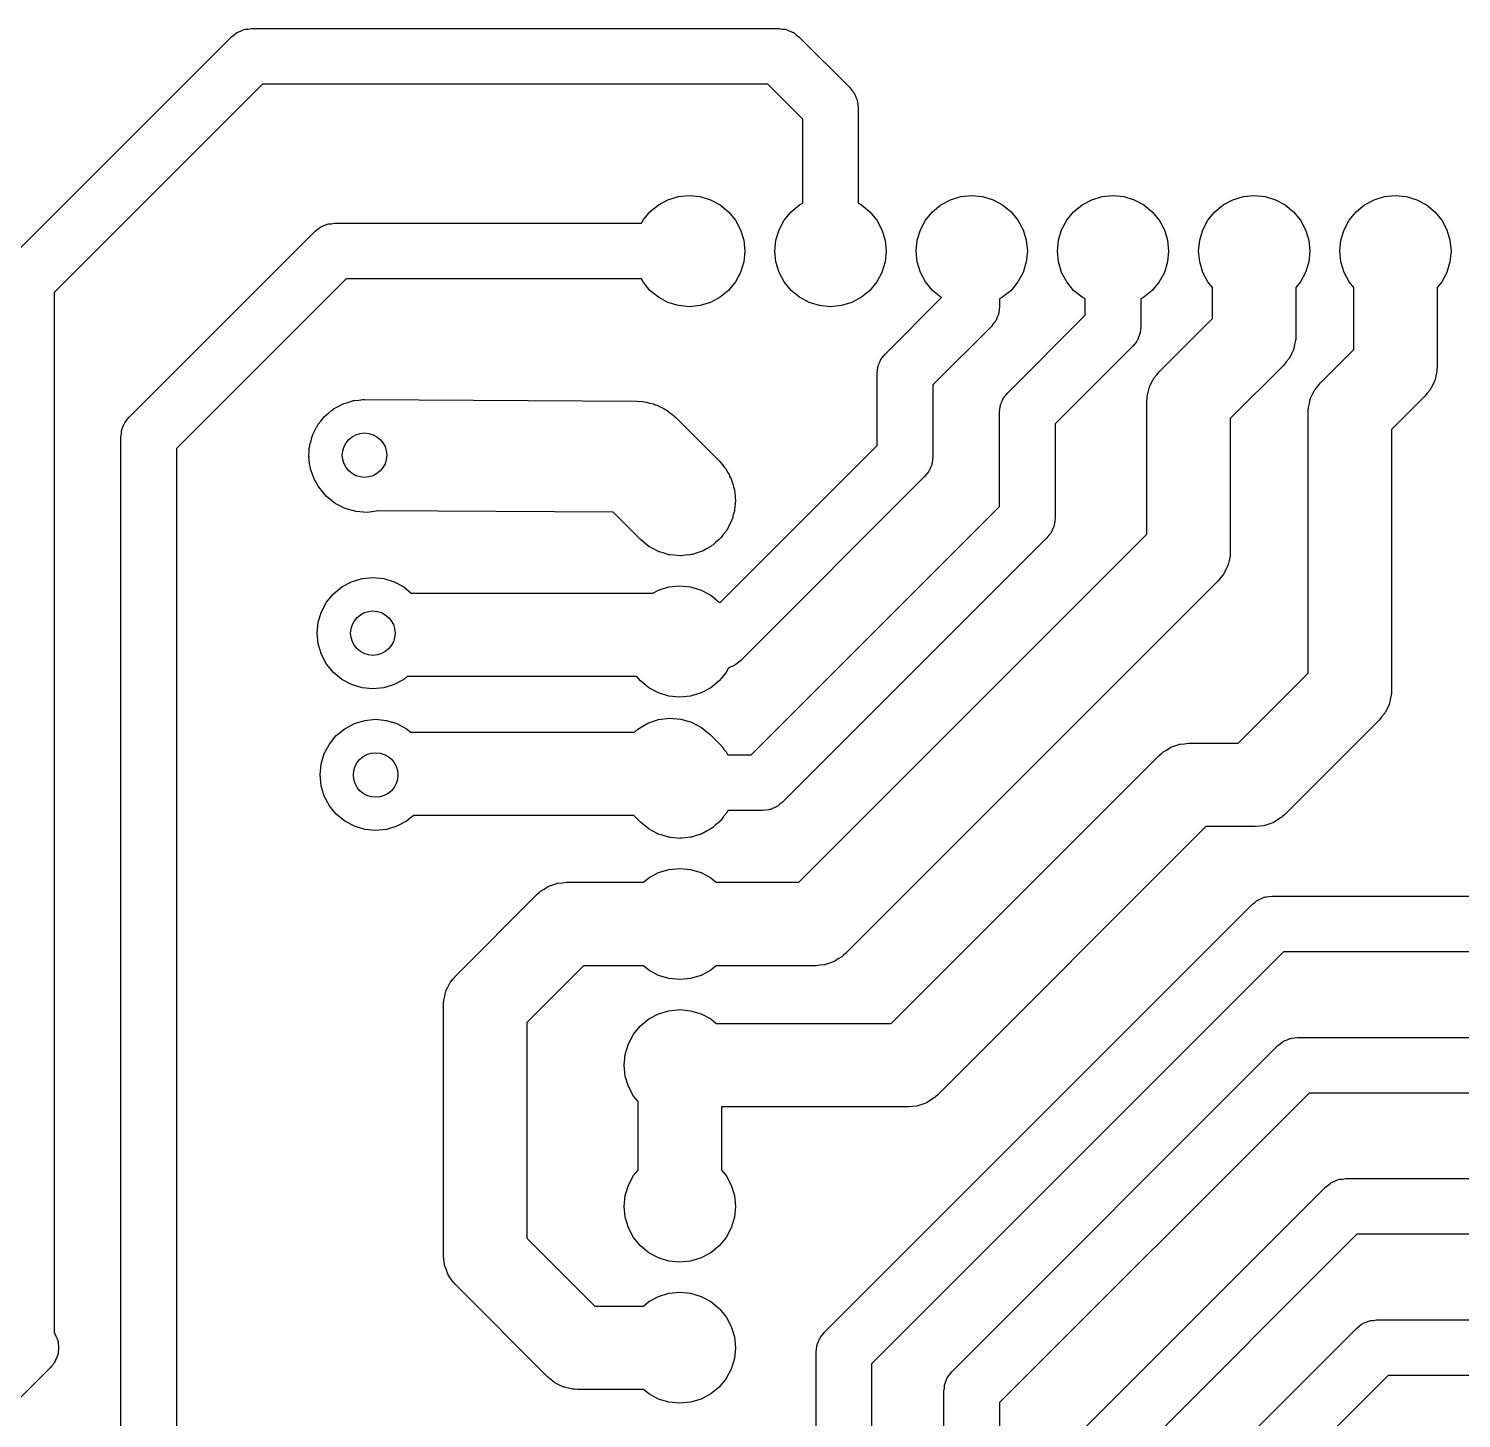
# Model space of a CAD drawing. Extents: x 62 to 248, y -138 to -62.
# Drawn here: x 203.36 to 229.12, y -106.97 to -81.98 of the extents above; entities that cross this region are included whole.
import ezdxf

# ---------------------------------------------------------------- set-up
doc = ezdxf.new("R2010")
doc.units = 0
doc.layers.add('BLACK', color=7, linetype='CONTINUOUS')

msp = doc.modelspace()

# ---------------------------------------------------------------- linework, layer by layer
at = {"layer": 'BLACK', "linetype": 'CONTINUOUS'}
for p, q in [((202.966447, -86.166447), (207.006447, -82.126446)), ((207.006447, -82.126446), (207.049261, -82.094396)), ((207.049261, -82.094396), (207.08968, -82.059373)), ((207.08968, -82.059373), (207.106008, -82.051915)), ((207.106008, -82.051915), (207.120376, -82.041161)), ((207.120376, -82.041161), (207.170483, -82.022471)), ((207.170483, -82.022471), (207.219134, -82.000254)), ((207.219134, -82.000254), (207.236899, -81.997699)), ((207.236899, -81.997699), (207.253717, -81.991427)), ((207.253717, -81.991427), (207.307061, -81.987611)), ((207.307061, -81.987611), (207.36, -81.98)), ((207.36, -81.98), (216.86, -81.98)), ((216.86, -81.98), (216.912938, -81.987611)), ((216.912938, -81.987611), (216.966283, -81.991427)), ((216.966283, -81.991427), (216.9831, -81.997699)), ((216.9831, -81.997699), (217.000866, -82.000254)), ((217.000866, -82.000254), (217.049516, -82.022471)), ((217.049516, -82.022471), (217.099624, -82.041161)), ((217.099624, -82.041161), (217.11399, -82.051915)), ((217.11399, -82.051915), (217.13032, -82.059373)), ((217.13032, -82.059373), (217.170744, -82.0944)), ((217.170744, -82.0944), (217.213553, -82.126447)), ((217.213553, -82.126447), (218.133553, -83.046446)), ((207.567107, -82.98), (203.82, -86.727106)), ((216.652894, -82.98), (207.567107, -82.98)), ((217.28, -83.607106), (216.652894, -82.98)), ((218.133553, -83.046446), (218.165604, -83.089262)), ((218.165604, -83.089262), (218.200627, -83.12968)), ((218.200627, -83.12968), (218.208083, -83.146006)), ((218.208083, -83.146006), (218.218839, -83.160375)), ((218.218839, -83.160375), (218.237529, -83.210485)), ((218.237529, -83.210485), (218.259746, -83.259134)), ((218.259746, -83.259134), (218.2623, -83.276899)), ((218.2623, -83.276899), (218.268573, -83.293717)), ((218.268573, -83.293717), (218.272388, -83.347061)), ((218.272388, -83.347061), (218.28, -83.4)), ((218.28, -83.4), (218.28, -85.118827)), ((217.28, -85.118827), (217.28, -83.607106)), ((214.857317, -85.05612), (215.04491, -84.999215)), ((215.04491, -84.999215), (215.24, -84.98)), ((215.24, -84.98), (215.43509, -84.999215)), ((215.43509, -84.999215), (215.622683, -85.05612)), ((219.937317, -85.05612), (220.12491, -84.999215)), ((220.12491, -84.999215), (220.32, -84.98)), ((220.32, -84.98), (220.51509, -84.999215)), ((220.51509, -84.999215), (220.702683, -85.05612)), ((222.477317, -85.05612), (222.66491, -84.999215)), ((222.66491, -84.999215), (222.86, -84.98)), ((222.86, -84.98), (223.05509, -84.999215)), ((223.05509, -84.999215), (223.242683, -85.05612)), ((225.017317, -85.05612), (225.20491, -84.999215)), ((225.20491, -84.999215), (225.4, -84.98)), ((225.4, -84.98), (225.59509, -84.999215)), ((225.59509, -84.999215), (225.782683, -85.05612)), ((227.557317, -85.05612), (227.74491, -84.999215)), ((227.74491, -84.999215), (227.94, -84.98)), ((227.94, -84.98), (228.13509, -84.999215)), ((228.13509, -84.999215), (228.322683, -85.05612)), ((214.40853, -85.42443), (214.532893, -85.272893)), ((214.532893, -85.272893), (214.68443, -85.14853)), ((214.68443, -85.14853), (214.857317, -85.05612)), ((215.622683, -85.05612), (215.79557, -85.14853)), ((215.79557, -85.14853), (215.947107, -85.272893)), ((215.947107, -85.272893), (216.07147, -85.42443)), ((216.94853, -85.42443), (217.072893, -85.272893)), ((217.072893, -85.272893), (217.22443, -85.14853)), ((217.22443, -85.14853), (217.28, -85.118827)), ((218.28, -85.118827), (218.33557, -85.14853)), ((218.33557, -85.14853), (218.487107, -85.272893)), ((218.487107, -85.272893), (218.61147, -85.42443)), ((219.48853, -85.42443), (219.612893, -85.272893)), ((219.612893, -85.272893), (219.76443, -85.14853)), ((219.76443, -85.14853), (219.937317, -85.05612)), ((220.702683, -85.05612), (220.87557, -85.14853)), ((220.87557, -85.14853), (221.027107, -85.272893)), ((221.027107, -85.272893), (221.15147, -85.42443)), ((222.02853, -85.42443), (222.152893, -85.272893)), ((222.152893, -85.272893), (222.30443, -85.14853)), ((222.30443, -85.14853), (222.477317, -85.05612)), ((223.242683, -85.05612), (223.41557, -85.14853)), ((223.41557, -85.14853), (223.567107, -85.272893)), ((223.567107, -85.272893), (223.69147, -85.42443)), ((224.56853, -85.42443), (224.692893, -85.272893)), ((224.692893, -85.272893), (224.84443, -85.14853)), ((224.84443, -85.14853), (225.017317, -85.05612)), ((225.782683, -85.05612), (225.95557, -85.14853)), ((225.95557, -85.14853), (226.107107, -85.272893)), ((226.107107, -85.272893), (226.23147, -85.42443)), ((227.10853, -85.42443), (227.232893, -85.272893)), ((227.232893, -85.272893), (227.38443, -85.14853)), ((227.38443, -85.14853), (227.557317, -85.05612)), ((228.322683, -85.05612), (228.49557, -85.14853)), ((228.49557, -85.14853), (228.647107, -85.272893)), ((228.647107, -85.272893), (228.77147, -85.42443)), ((208.620375, -85.541161), (208.670485, -85.52247)), ((208.670485, -85.52247), (208.719134, -85.500254)), ((208.719134, -85.500254), (208.736899, -85.497699)), ((208.736899, -85.497699), (208.753717, -85.491427)), ((208.753717, -85.491427), (208.807061, -85.487611)), ((208.807061, -85.487611), (208.86, -85.48)), ((208.86, -85.48), (214.378827, -85.48)), ((214.378827, -85.48), (214.40853, -85.42443)), ((216.07147, -85.42443), (216.16388, -85.597317)), ((216.85612, -85.597317), (216.94853, -85.42443)), ((218.61147, -85.42443), (218.70388, -85.597317)), ((219.39612, -85.597317), (219.48853, -85.42443)), ((221.15147, -85.42443), (221.24388, -85.597317)), ((221.93612, -85.597317), (222.02853, -85.42443)), ((223.69147, -85.42443), (223.78388, -85.597317)), ((224.47612, -85.597317), (224.56853, -85.42443)), ((226.23147, -85.42443), (226.32388, -85.597317)), ((227.01612, -85.597317), (227.10853, -85.42443)), ((228.77147, -85.42443), (228.86388, -85.597317)), ((205.166447, -88.966447), (208.506446, -85.626447)), ((208.506446, -85.626447), (208.549262, -85.594395)), ((208.549262, -85.594395), (208.58968, -85.559373)), ((208.58968, -85.559373), (208.606006, -85.551916)), ((208.606006, -85.551916), (208.620375, -85.541161)), ((216.16388, -85.597317), (216.220785, -85.78491)), ((216.220785, -85.78491), (216.24, -85.98)), ((216.78, -85.98), (216.799215, -85.78491)), ((216.799215, -85.78491), (216.85612, -85.597317)), ((218.70388, -85.597317), (218.760785, -85.78491)), ((218.760785, -85.78491), (218.78, -85.98)), ((219.32, -85.98), (219.339215, -85.78491)), ((219.339215, -85.78491), (219.39612, -85.597317)), ((221.24388, -85.597317), (221.300785, -85.78491)), ((221.300785, -85.78491), (221.32, -85.98)), ((221.86, -85.98), (221.879215, -85.78491)), ((221.879215, -85.78491), (221.93612, -85.597317)), ((223.78388, -85.597317), (223.840785, -85.78491)), ((223.840785, -85.78491), (223.86, -85.98)), ((224.4, -85.98), (224.419215, -85.78491)), ((224.419215, -85.78491), (224.47612, -85.597317)), ((226.32388, -85.597317), (226.380785, -85.78491)), ((226.380785, -85.78491), (226.4, -85.98)), ((226.94, -85.98), (226.959215, -85.78491)), ((226.959215, -85.78491), (227.01612, -85.597317)), ((228.86388, -85.597317), (228.920785, -85.78491)), ((228.920785, -85.78491), (228.94, -85.98)), ((216.24, -85.98), (216.220785, -86.17509)), ((216.799215, -86.17509), (216.78, -85.98)), ((218.78, -85.98), (218.760785, -86.17509)), ((219.339215, -86.17509), (219.32, -85.98)), ((221.32, -85.98), (221.300785, -86.17509)), ((221.879215, -86.17509), (221.86, -85.98)), ((223.86, -85.98), (223.840785, -86.17509)), ((224.419215, -86.17509), (224.4, -85.98)), ((226.4, -85.98), (226.380785, -86.17509)), ((226.959215, -86.17509), (226.94, -85.98)), ((228.94, -85.98), (228.920785, -86.17509)), ((216.220785, -86.17509), (216.16388, -86.362683)), ((216.85612, -86.362683), (216.799215, -86.17509)), ((218.760785, -86.17509), (218.70388, -86.362683)), ((219.39612, -86.362683), (219.339215, -86.17509)), ((221.300785, -86.17509), (221.24388, -86.362683)), ((221.93612, -86.362683), (221.879215, -86.17509)), ((223.840785, -86.17509), (223.78388, -86.362683)), ((224.47612, -86.362683), (224.419215, -86.17509)), ((226.380785, -86.17509), (226.32388, -86.362683)), ((227.01612, -86.362683), (226.959215, -86.17509)), ((228.920785, -86.17509), (228.86388, -86.362683)), ((209.067107, -86.48), (206.02, -89.527106)), ((214.378827, -86.48), (209.067107, -86.48)), ((214.40853, -86.53557), (214.378827, -86.48)), ((214.532893, -86.687107), (214.40853, -86.53557)), ((216.07147, -86.53557), (215.947107, -86.687107)), ((216.16388, -86.362683), (216.07147, -86.53557)), ((216.94853, -86.53557), (216.85612, -86.362683)), ((217.072893, -86.687107), (216.94853, -86.53557)), ((218.61147, -86.53557), (218.487107, -86.687107)), ((218.70388, -86.362683), (218.61147, -86.53557)), ((219.48853, -86.53557), (219.39612, -86.362683)), ((219.612893, -86.687107), (219.48853, -86.53557)), ((221.15147, -86.53557), (221.027107, -86.687107)), ((221.24388, -86.362683), (221.15147, -86.53557)), ((222.02853, -86.53557), (221.93612, -86.362683)), ((222.152893, -86.687107), (222.02853, -86.53557)), ((223.69147, -86.53557), (223.567107, -86.687107)), ((223.78388, -86.362683), (223.69147, -86.53557)), ((224.56853, -86.53557), (224.47612, -86.362683)), ((224.65, -86.634841), (224.56853, -86.53557)), ((226.23147, -86.53557), (226.15, -86.634841)), ((226.32388, -86.362683), (226.23147, -86.53557)), ((227.10853, -86.53557), (227.01612, -86.362683)), ((227.19, -86.634841), (227.10853, -86.53557)), ((228.77147, -86.53557), (228.69, -86.634841)), ((228.86388, -86.362683), (228.77147, -86.53557)), ((203.82, -86.727106), (203.82, -105.435209)), ((214.68443, -86.81147), (214.532893, -86.687107)), ((214.857317, -86.90388), (214.68443, -86.81147)), ((215.79557, -86.81147), (215.622683, -86.90388)), ((215.947107, -86.687107), (215.79557, -86.81147)), ((217.22443, -86.81147), (217.072893, -86.687107)), ((217.397317, -86.90388), (217.22443, -86.81147)), ((218.33557, -86.81147), (218.162683, -86.90388)), ((218.487107, -86.687107), (218.33557, -86.81147)), ((218.766447, -87.826447), (219.775503, -86.817389)), ((219.76443, -86.81147), (219.612893, -86.687107)), ((219.775503, -86.817389), (219.76443, -86.81147)), ((220.87557, -86.81147), (220.82, -86.841172)), ((221.027107, -86.687107), (220.87557, -86.81147)), ((222.30443, -86.81147), (222.152893, -86.687107)), ((222.36, -86.841172), (222.30443, -86.81147)), ((223.41557, -86.81147), (223.36, -86.841172)), ((223.567107, -86.687107), (223.41557, -86.81147)), ((224.65, -87.18934), (224.65, -86.634841)), ((226.15, -86.634841), (226.15, -87.5)), ((227.19, -87.74934), (227.19, -86.634841)), ((228.69, -86.634841), (228.69, -88.06)), ((215.04491, -86.960785), (214.857317, -86.90388)), ((215.24, -86.98), (215.04491, -86.960785)), ((215.43509, -86.960785), (215.24, -86.98)), ((215.622683, -86.90388), (215.43509, -86.960785)), ((217.58491, -86.960785), (217.397317, -86.90388)), ((217.78, -86.98), (217.58491, -86.960785)), ((217.97509, -86.960785), (217.78, -86.98)), ((218.162683, -86.90388), (217.97509, -86.960785)), ((220.812388, -87.032938), (220.808573, -87.086283)), ((220.82, -86.98), (220.812388, -87.032938)), ((220.82, -86.841172), (220.82, -86.98)), ((222.36, -87.132894), (222.36, -86.841172)), ((223.36, -86.841172), (223.36, -87.34)), ((220.673553, -87.333554), (219.62, -88.387106)), ((220.705604, -87.290737), (220.673553, -87.333554)), ((220.740627, -87.25032), (220.705604, -87.290737)), ((220.748083, -87.233993), (220.740627, -87.25032)), ((220.758839, -87.219625), (220.748083, -87.233993)), ((220.777529, -87.169514), (220.758839, -87.219625)), ((220.799746, -87.120866), (220.777529, -87.169514)), ((220.8023, -87.1031), (220.799746, -87.120866)), ((220.808573, -87.086283), (220.8023, -87.1031)), ((220.966447, -88.526447), (222.36, -87.132894)), ((223.36, -87.34), (223.352388, -87.392938)), ((223.68967, -88.14967), (224.65, -87.18934)), ((223.288084, -87.59399), (223.280627, -87.61032)), ((223.298839, -87.579624), (223.288084, -87.59399)), ((223.317528, -87.529516), (223.298839, -87.579624)), ((223.339746, -87.480866), (223.317528, -87.529516)), ((223.3423, -87.4631), (223.339746, -87.480866)), ((223.348573, -87.446283), (223.3423, -87.4631)), ((223.352388, -87.392938), (223.348573, -87.446283)), ((226.144929, -87.58707), (226.127343, -87.661266)), ((226.145818, -87.571794), (226.144929, -87.58707)), ((226.147146, -87.565366), (226.145818, -87.571794)), ((226.15, -87.5), (226.146828, -87.554455)), ((226.146828, -87.554455), (226.147146, -87.565366)), ((218.7344, -87.869255), (218.766447, -87.826447)), ((223.213553, -87.693553), (221.82, -89.087106)), ((223.245599, -87.650744), (223.213553, -87.693553)), ((223.280627, -87.61032), (223.245599, -87.650744)), ((226.070558, -87.824633), (226.038338, -87.893733)), ((226.104769, -87.756515), (226.070558, -87.824633)), ((226.107297, -87.745844), (226.104769, -87.756515)), ((226.111931, -87.735909), (226.107297, -87.745844)), ((226.127343, -87.661266), (226.111931, -87.735909)), ((226.58967, -88.34967), (227.19, -87.74934)), ((218.627611, -88.127061), (218.631427, -88.073717)), ((218.631427, -88.073717), (218.637699, -88.056899)), ((218.637699, -88.056899), (218.640254, -88.039134)), ((218.640254, -88.039134), (218.662471, -87.990483)), ((218.662471, -87.990483), (218.681161, -87.940376)), ((218.681161, -87.940376), (218.691915, -87.926009)), ((218.691915, -87.926009), (218.699373, -87.90968)), ((218.699373, -87.90968), (218.7344, -87.869255)), ((225.93033, -88.03033), (224.97, -88.99066)), ((225.977618, -87.970524), (225.93033, -88.03033)), ((226.026616, -87.912132), (225.977618, -87.970524)), ((226.031535, -87.902335), (226.026616, -87.912132)), ((226.038338, -87.893733), (226.031535, -87.902335)), ((228.69, -88.06), (228.686828, -88.114455)), ((228.686828, -88.114455), (228.687146, -88.125366)), ((218.62, -88.18), (218.627611, -88.127061)), ((218.62, -89.472894), (218.62, -88.18)), ((223.515231, -88.423485), (223.549443, -88.35536)), ((223.549443, -88.35536), (223.581662, -88.286267)), ((223.581662, -88.286267), (223.588464, -88.277664)), ((223.588464, -88.277664), (223.593384, -88.267868)), ((223.593384, -88.267868), (223.642381, -88.209475)), ((223.642381, -88.209475), (223.68967, -88.14967)), ((226.542381, -88.409475), (226.58967, -88.34967)), ((228.644769, -88.316515), (228.610558, -88.384633)), ((228.647297, -88.305844), (228.644769, -88.316515)), ((228.651931, -88.295909), (228.647297, -88.305844)), ((228.667343, -88.221266), (228.651931, -88.295909)), ((228.684929, -88.14707), (228.667343, -88.221266)), ((228.685818, -88.131794), (228.684929, -88.14707)), ((228.687146, -88.125366), (228.685818, -88.131794)), ((219.62, -88.387106), (219.62, -89.68)), ((220.881161, -88.640376), (220.891915, -88.626009)), ((220.891915, -88.626009), (220.899373, -88.60968)), ((220.899373, -88.60968), (220.9344, -88.569255)), ((220.9344, -88.569255), (220.966447, -88.526447)), ((223.47, -88.68), (223.473171, -88.625544)), ((223.472854, -88.614634), (223.474181, -88.608205)), ((223.473171, -88.625544), (223.472854, -88.614634)), ((223.474181, -88.608205), (223.475071, -88.59293)), ((223.475071, -88.59293), (223.492657, -88.518729)), ((223.492657, -88.518729), (223.508069, -88.444092)), ((223.508069, -88.444092), (223.512701, -88.434157)), ((223.512701, -88.434157), (223.515231, -88.423485)), ((226.412701, -88.634157), (226.415231, -88.623485)), ((226.415231, -88.623485), (226.449443, -88.55536)), ((226.449443, -88.55536), (226.481662, -88.486267)), ((226.481662, -88.486267), (226.488464, -88.477664)), ((226.488464, -88.477664), (226.493384, -88.467868)), ((226.493384, -88.467868), (226.542381, -88.409475)), ((228.47033, -88.59033), (227.87, -89.19066)), ((228.517618, -88.530524), (228.47033, -88.59033)), ((228.566616, -88.472132), (228.517618, -88.530524)), ((228.571535, -88.462335), (228.566616, -88.472132)), ((228.578338, -88.453733), (228.571535, -88.462335)), ((228.610558, -88.384633), (228.578338, -88.453733)), ((208.752972, -88.893587), (208.803869, -88.847112)), ((208.803869, -88.847112), (208.819717, -88.837669)), ((208.819717, -88.837669), (208.833778, -88.825748)), ((208.833778, -88.825748), (208.839347, -88.822701)), ((208.839347, -88.822701), (208.84443, -88.81853)), ((208.84443, -88.81853), (208.916475, -88.78002)), ((208.916475, -88.78002), (208.977692, -88.743548)), ((208.977692, -88.743548), (208.995107, -88.737492)), ((208.995107, -88.737492), (209.011289, -88.72864)), ((209.011289, -88.72864), (209.014375, -88.727692)), ((209.014375, -88.727692), (209.017317, -88.72612)), ((209.017317, -88.72612), (209.099535, -88.701179)), ((209.099535, -88.701179), (209.168804, -88.677093)), ((209.168804, -88.677093), (209.186824, -88.6747)), ((209.186824, -88.6747), (209.198892, -88.67104)), ((209.198892, -88.67104), (209.204714, -88.669253)), ((209.204714, -88.669253), (209.204817, -88.669243)), ((209.204817, -88.669243), (209.20491, -88.669215)), ((209.20491, -88.669215), (209.295012, -88.66034)), ((209.295012, -88.66034), (209.369382, -88.650469)), ((209.369382, -88.650469), (209.384421, -88.651534)), ((209.384421, -88.651534), (209.4, -88.65)), ((209.4, -88.65), (209.403117, -88.650307)), ((209.403117, -88.650307), (209.406135, -88.650019)), ((209.406135, -88.650019), (214.296135, -88.680019)), ((214.296135, -88.680019), (214.397269, -88.68577)), ((214.397269, -88.68577), (214.431513, -88.693026)), ((214.431513, -88.693026), (214.46642, -88.695685)), ((214.46642, -88.695685), (214.530263, -88.713953)), ((214.530263, -88.713953), (214.595211, -88.727716)), ((214.595211, -88.727716), (214.627289, -88.741715)), ((214.627289, -88.741715), (214.66095, -88.751347)), ((214.66095, -88.751347), (214.719804, -88.78209)), ((214.719804, -88.78209), (214.780657, -88.808647)), ((214.780657, -88.808647), (214.809266, -88.828821)), ((214.809266, -88.828821), (214.840292, -88.845028)), ((214.840292, -88.845028), (214.891749, -88.886985)), ((214.891749, -88.886985), (214.946015, -88.925252)), ((220.82, -88.88), (220.827611, -88.827061)), ((220.82, -90.572893), (220.82, -88.88)), ((220.827611, -88.827061), (220.831427, -88.773717)), ((220.831427, -88.773717), (220.837699, -88.756899)), ((220.837699, -88.756899), (220.840254, -88.739134)), ((220.840254, -88.739134), (220.862471, -88.690483)), ((220.862471, -88.690483), (220.881161, -88.640376)), ((223.47, -91.06934), (223.47, -88.68)), ((226.37, -88.88), (226.373171, -88.825544)), ((226.37, -93.56934), (226.37, -88.88)), ((226.372854, -88.814634), (226.374181, -88.808205)), ((226.373171, -88.825544), (226.372854, -88.814634)), ((226.374181, -88.808205), (226.375071, -88.79293)), ((226.375071, -88.79293), (226.392657, -88.718729)), ((226.392657, -88.718729), (226.408069, -88.644092)), ((226.408069, -88.644092), (226.412701, -88.634157)), ((205.040254, -89.179134), (205.062471, -89.130483)), ((205.062471, -89.130483), (205.081161, -89.080376)), ((205.081161, -89.080376), (205.091915, -89.066009)), ((205.091915, -89.066009), (205.099373, -89.04968)), ((205.099373, -89.04968), (205.1344, -89.009255)), ((205.1344, -89.009255), (205.166447, -88.966447)), ((208.535557, -89.147268), (208.546396, -89.132342)), ((208.546396, -89.132342), (208.554617, -89.11584)), ((208.554617, -89.11584), (208.562378, -89.105939)), ((208.562378, -89.105939), (208.56853, -89.09443)), ((208.56853, -89.09443), (208.615432, -89.037279)), ((208.615432, -89.037279), (208.654452, -88.983549)), ((208.654452, -88.983549), (208.668065, -88.971118)), ((208.668065, -88.971118), (208.679447, -88.956599)), ((208.679447, -88.956599), (208.686672, -88.950472)), ((208.686672, -88.950472), (208.692893, -88.942893)), ((208.692893, -88.942893), (208.752972, -88.893587)), ((214.946015, -88.925252), (214.969976, -88.95077)), ((214.969976, -88.95077), (214.997107, -88.972893)), ((214.997107, -88.972893), (215.777101, -89.752888)), ((221.82, -89.087106), (221.82, -90.78)), ((224.97, -88.99066), (224.97, -91.38)), ((205.02, -89.32), (205.027611, -89.267061)), ((205.02, -110.772894), (205.02, -89.32)), ((205.027611, -89.267061), (205.031427, -89.213717)), ((205.031427, -89.213717), (205.037699, -89.196899)), ((205.037699, -89.196899), (205.040254, -89.179134)), ((208.419215, -89.45491), (208.438567, -89.391111)), ((208.438567, -89.391111), (208.452053, -89.33157)), ((208.452053, -89.33157), (208.459665, -89.314768)), ((208.459665, -89.314768), (208.464396, -89.296949)), ((208.464396, -89.296949), (208.47139, -89.282908)), ((208.47139, -89.282908), (208.47612, -89.267317)), ((208.47612, -89.267317), (208.509235, -89.205361)), ((208.509235, -89.205361), (208.535557, -89.147268)), ((227.87, -89.19066), (227.87, -93.88)), ((206.02, -89.527106), (206.02, -110.635209)), ((208.4, -89.65), (208.406191, -89.587141)), ((208.402233, -89.672675), (208.4, -89.65)), ((208.406191, -89.587141), (208.407359, -89.528909)), ((208.407359, -89.528909), (208.411432, -89.510921)), ((208.411432, -89.510921), (208.41248, -89.492511)), ((208.41248, -89.492511), (208.417299, -89.474355)), ((208.417299, -89.474355), (208.419215, -89.45491)), ((215.787426, -92.305467), (218.62, -89.472894)), ((208.400991, -89.694521), (208.402233, -89.672675)), ((208.403671, -89.712767), (208.400991, -89.694521)), ((208.403302, -89.731205), (208.403671, -89.712767)), ((208.413363, -89.785679), (208.403302, -89.731205)), ((208.419215, -89.84509), (208.413363, -89.785679)), ((208.426774, -89.870009), (208.419215, -89.84509)), ((208.430403, -89.894709), (208.426774, -89.870009)), ((208.436703, -89.912046), (208.430403, -89.894709)), ((208.440052, -89.930176), (208.436703, -89.912046)), ((215.777101, -89.752888), (215.777107, -89.752893)), ((215.777107, -89.752893), (215.777115, -89.752903)), ((215.777115, -89.752903), (215.845015, -89.828058)), ((215.845015, -89.828058), (215.870386, -89.866554)), ((215.870386, -89.866554), (215.90147, -89.90443)), ((215.90147, -89.90443), (215.927741, -89.95358)), ((219.558839, -89.919624), (219.548084, -89.93399)), ((219.577528, -89.869516), (219.558839, -89.919624)), ((219.599746, -89.820866), (219.577528, -89.869516)), ((219.6023, -89.8031), (219.599746, -89.820866)), ((219.608573, -89.786283), (219.6023, -89.8031)), ((219.612388, -89.732938), (219.608573, -89.786283)), ((219.62, -89.68), (219.612388, -89.732938)), ((208.459779, -89.978814), (208.440052, -89.930176)), ((208.47612, -90.032683), (208.459779, -89.978814)), ((208.489934, -90.058528), (208.47612, -90.032683)), ((208.49951, -90.084878), (208.489934, -90.058528)), ((208.509171, -90.100592), (208.49951, -90.084878)), ((208.516101, -90.117677), (208.509171, -90.100592)), ((208.56795, -90.2047), (208.516101, -90.117677)), ((215.927741, -89.95358), (215.95636, -89.997004)), ((215.95636, -89.997004), (215.972355, -90.037047)), ((215.972355, -90.037047), (215.99388, -90.077317)), ((215.99388, -90.077317), (216.011046, -90.133907)), ((216.011046, -90.133907), (216.031417, -90.184904)), ((219.473553, -90.033553), (216.153553, -93.353553)), ((219.505599, -89.990744), (219.473553, -90.033553)), ((219.540627, -89.95032), (219.505599, -89.990744)), ((219.548084, -89.93399), (219.540627, -89.95032)), ((208.58795, -90.234701), (208.56795, -90.2047)), ((208.602413, -90.252248), (208.58795, -90.234701)), ((208.605484, -90.257243), (208.602413, -90.252248)), ((208.614044, -90.26636), (208.605484, -90.257243)), ((208.716643, -90.390837), (208.614044, -90.26636)), ((208.87413, -90.517871), (208.716643, -90.390837)), ((216.031417, -90.184904), (216.038494, -90.224394)), ((216.038494, -90.224394), (216.050785, -90.26491)), ((216.050785, -90.26491), (216.056919, -90.327192)), ((216.056919, -90.327192), (216.067113, -90.384067)), ((216.067113, -90.384067), (216.066173, -90.421148)), ((216.066173, -90.421148), (216.07, -90.46)), ((209.053967, -90.610602), (208.87413, -90.517871)), ((209.248788, -90.665235), (209.053967, -90.610602)), ((209.450619, -90.679531), (209.248788, -90.665235)), ((209.651196, -90.652907), (209.450619, -90.679531)), ((209.655003, -90.651583), (209.651196, -90.652907)), ((213.873248, -90.677461), (209.655003, -90.651583)), ((214.362888, -91.167101), (213.873248, -90.677461)), ((216.050785, -90.65509), (216.030568, -90.721735)), ((216.054288, -90.619518), (216.050785, -90.65509)), ((216.061988, -90.586339), (216.054288, -90.619518)), ((216.063522, -90.525762), (216.061988, -90.586339)), ((216.07, -90.46), (216.063522, -90.525762)), ((216.352894, -95.04), (220.82, -90.572893)), ((215.959326, -90.907327), (215.931773, -90.967296)), ((215.99388, -90.842683), (215.959326, -90.907327)), ((216.003304, -90.811612), (215.99388, -90.842683)), ((216.01625, -90.783439), (216.003304, -90.811612)), ((216.030568, -90.721735), (216.01625, -90.783439)), ((221.799746, -90.920866), (221.77753, -90.969512)), ((221.802299, -90.903104), (221.799746, -90.920866)), ((221.808574, -90.886283), (221.802299, -90.903104)), ((221.812389, -90.832929), (221.808574, -90.886283)), ((221.82, -90.78), (221.812389, -90.832929)), ((214.362893, -91.167107), (214.362888, -91.167101)), ((214.51443, -91.29147), (214.362893, -91.167107)), ((215.777107, -91.167107), (215.714479, -91.218503)), ((215.793561, -91.147056), (215.777107, -91.167107)), ((215.812014, -91.130386), (215.793561, -91.147056)), ((215.852578, -91.075144), (215.812014, -91.130386)), ((215.90147, -91.01557), (215.852578, -91.075144)), ((215.915234, -90.989818), (215.90147, -91.01557)), ((215.931773, -90.967296), (215.915234, -90.989818)), ((221.673554, -91.133553), (216.913553, -95.893553)), ((217.20934, -97.33), (223.47, -91.06934)), ((221.705603, -91.090738), (221.673554, -91.133553)), ((221.740627, -91.05032), (221.705603, -91.090738)), ((221.748084, -91.033991), (221.740627, -91.05032)), ((221.758839, -91.019624), (221.748084, -91.033991)), ((221.77753, -90.969512), (221.758839, -91.019624)), ((214.517284, -91.292995), (214.51443, -91.29147)), ((214.519708, -91.294972), (214.517284, -91.292995)), ((214.57575, -91.324246), (214.519708, -91.294972)), ((214.687317, -91.38388), (214.57575, -91.324246)), ((214.693505, -91.385757), (214.687317, -91.38388)), ((214.699051, -91.388654), (214.693505, -91.385757)), ((214.769615, -91.408844), (214.699051, -91.388654)), ((214.87491, -91.440785), (214.769615, -91.408844)), ((214.884568, -91.441736), (214.87491, -91.440785)), ((214.893581, -91.444315), (214.884568, -91.441736)), ((214.969292, -91.450081), (214.893581, -91.444315)), ((215.07, -91.46), (214.969292, -91.450081)), ((215.082878, -91.458731), (215.07, -91.46)), ((215.095333, -91.45968), (215.082878, -91.458731)), ((215.17067, -91.450084), (215.095333, -91.45968)), ((215.26509, -91.440785), (215.17067, -91.450084)), ((215.28058, -91.436085), (215.26509, -91.440785)), ((215.296048, -91.434116), (215.28058, -91.436085)), ((215.366809, -91.409929), (215.296048, -91.434116)), ((215.452683, -91.38388), (215.366809, -91.409929)), ((215.469824, -91.374717), (215.452683, -91.38388)), ((215.487509, -91.368673), (215.469824, -91.374717)), ((215.550433, -91.331631), (215.487509, -91.368673)), ((215.62557, -91.29147), (215.550433, -91.331631)), ((215.643109, -91.277076), (215.62557, -91.29147)), ((215.661877, -91.266028), (215.643109, -91.277076)), ((215.714479, -91.218503), (215.661877, -91.266028)), ((224.965818, -91.451794), (224.964929, -91.46707)), ((224.967146, -91.445366), (224.965818, -91.451794)), ((224.97, -91.38), (224.966828, -91.434455)), ((224.966828, -91.434455), (224.967146, -91.445366)), ((224.890556, -91.704639), (224.858338, -91.773733)), ((224.924769, -91.636515), (224.890556, -91.704639)), ((224.927298, -91.625842), (224.924769, -91.636515)), ((224.931931, -91.615908), (224.927298, -91.625842)), ((224.947342, -91.54127), (224.931931, -91.615908)), ((224.964929, -91.46707), (224.947342, -91.54127)), ((208.99443, -92.01853), (209.167317, -91.92612)), ((209.167317, -91.92612), (209.35491, -91.869215)), ((209.35491, -91.869215), (209.55, -91.85)), ((209.55, -91.85), (209.74509, -91.869215)), ((209.74509, -91.869215), (209.932683, -91.92612)), ((209.932683, -91.92612), (210.10557, -92.01853)), ((224.75033, -91.91033), (218.05033, -98.61033)), ((224.797618, -91.850524), (224.75033, -91.91033)), ((224.846616, -91.792132), (224.797618, -91.850524)), ((224.851535, -91.782335), (224.846616, -91.792132)), ((224.858338, -91.773733), (224.851535, -91.782335)), ((208.71853, -92.29443), (208.842893, -92.142893)), ((208.842893, -92.142893), (208.99443, -92.01853)), ((210.10557, -92.01853), (210.241397, -92.13)), ((210.241397, -92.13), (214.586515, -92.13)), ((214.586515, -92.13), (214.687317, -92.07612)), ((214.687317, -92.07612), (214.87491, -92.019215)), ((214.87491, -92.019215), (215.07, -92)), ((215.07, -92), (215.26509, -92.019215)), ((215.26509, -92.019215), (215.452683, -92.07612)), ((215.452683, -92.07612), (215.62557, -92.16853)), ((215.62557, -92.16853), (215.777107, -92.292893)), ((208.569215, -92.65491), (208.62612, -92.467317)), ((208.62612, -92.467317), (208.71853, -92.29443)), ((215.777107, -92.292893), (215.787426, -92.305467)), ((208.55, -92.85), (208.569215, -92.65491)), ((208.569215, -93.04509), (208.55, -92.85)), ((208.62612, -93.232683), (208.569215, -93.04509)), ((208.71853, -93.40557), (208.62612, -93.232683)), ((208.842893, -93.557107), (208.71853, -93.40557)), ((215.942364, -93.479061), (215.90147, -93.55557)), ((215.989516, -93.457528), (215.942364, -93.479061)), ((216.039624, -93.438839), (215.989516, -93.457528)), ((216.05399, -93.428084), (216.039624, -93.438839)), ((216.07032, -93.420627), (216.05399, -93.428084)), ((216.110744, -93.385599), (216.07032, -93.420627)), ((216.153553, -93.353553), (216.110744, -93.385599)), ((208.99443, -93.68147), (208.842893, -93.557107)), ((209.167317, -93.77388), (208.99443, -93.68147)), ((209.35491, -93.830785), (209.167317, -93.77388)), ((209.932683, -93.77388), (209.74509, -93.830785)), ((210.10557, -93.68147), (209.932683, -93.77388)), ((210.168286, -93.63), (210.10557, -93.68147)), ((214.299613, -93.63), (210.168286, -93.63)), ((214.362893, -93.707107), (214.299613, -93.63)), ((214.51443, -93.83147), (214.362893, -93.707107)), ((215.777107, -93.707107), (215.62557, -93.83147)), ((215.90147, -93.55557), (215.777107, -93.707107)), ((225.10934, -94.83), (226.37, -93.56934)), ((209.55, -93.85), (209.35491, -93.830785)), ((209.74509, -93.830785), (209.55, -93.85)), ((214.687317, -93.92388), (214.51443, -93.83147)), ((214.87491, -93.980785), (214.687317, -93.92388)), ((215.07, -94), (214.87491, -93.980785)), ((215.26509, -93.980785), (215.07, -94)), ((215.452683, -93.92388), (215.26509, -93.980785)), ((215.62557, -93.83147), (215.452683, -93.92388)), ((227.847343, -94.041266), (227.831931, -94.115909)), ((227.864929, -93.96707), (227.847343, -94.041266)), ((227.865818, -93.951794), (227.864929, -93.96707)), ((227.867146, -93.945366), (227.865818, -93.951794)), ((227.87, -93.88), (227.866828, -93.934455)), ((227.866828, -93.934455), (227.867146, -93.945366)), ((227.746616, -94.292132), (227.697618, -94.350524)), ((227.751535, -94.282335), (227.746616, -94.292132)), ((227.758338, -94.273733), (227.751535, -94.282335)), ((227.790558, -94.204633), (227.758338, -94.273733)), ((227.824769, -94.136515), (227.790558, -94.204633)), ((227.827297, -94.125844), (227.824769, -94.136515)), ((227.831931, -94.115909), (227.827297, -94.125844)), ((209.04443, -94.56853), (209.217317, -94.47612)), ((209.217317, -94.47612), (209.40491, -94.419215)), ((209.40491, -94.419215), (209.6, -94.4)), ((209.6, -94.4), (209.79509, -94.419215)), ((209.79509, -94.419215), (209.982683, -94.47612)), ((209.982683, -94.47612), (210.15557, -94.56853)), ((214.318123, -94.573972), (214.492491, -94.471327)), ((214.492491, -94.471327), (214.683952, -94.405884)), ((214.683952, -94.405884), (214.884667, -94.380321)), ((214.884667, -94.380321), (215.08642, -94.395685)), ((215.08642, -94.395685), (215.28095, -94.451347)), ((215.28095, -94.451347), (215.460292, -94.545028)), ((215.460292, -94.545028), (215.617107, -94.672893)), ((227.65033, -94.41033), (225.95033, -96.11033)), ((227.697618, -94.350524), (227.65033, -94.41033)), ((208.76853, -94.84443), (208.892893, -94.692893)), ((208.892893, -94.692893), (209.04443, -94.56853)), ((210.15557, -94.56853), (210.230472, -94.63)), ((210.230472, -94.63), (214.256108, -94.63)), ((214.256108, -94.63), (214.318123, -94.573972)), ((215.617107, -94.672893), (215.777107, -94.832893)), ((208.619215, -95.20491), (208.67612, -95.017317)), ((208.67612, -95.017317), (208.76853, -94.84443)), ((215.777107, -94.832893), (215.845015, -94.908058)), ((215.845015, -94.908058), (215.870386, -94.946555)), ((215.870386, -94.946555), (215.90147, -94.98443)), ((215.90147, -94.98443), (215.927739, -95.033576)), ((215.927739, -95.033576), (215.931973, -95.04)), ((215.931973, -95.04), (216.352894, -95.04)), ((218.86934, -99.87), (223.68967, -95.04967)), ((223.68967, -95.04967), (223.730418, -95.013406)), ((223.730418, -95.013406), (223.737909, -95.005467)), ((223.737909, -95.005467), (223.743392, -95.00186)), ((223.743392, -95.00186), (223.754823, -94.991688)), ((223.754823, -94.991688), (223.819719, -94.95166)), ((223.819719, -94.95166), (223.883401, -94.909776)), ((223.883401, -94.909776), (223.893704, -94.906025)), ((223.893704, -94.906025), (223.903036, -94.90027)), ((223.903036, -94.90027), (223.975396, -94.876291)), ((223.975396, -94.876291), (224.047038, -94.850216)), ((224.047038, -94.850216), (224.057928, -94.848943)), ((224.057928, -94.848943), (224.068337, -94.845494)), ((224.068337, -94.845494), (224.144275, -94.83885)), ((224.144275, -94.83885), (224.22, -94.83)), ((224.22, -94.83), (225.10934, -94.83)), ((208.6, -95.4), (208.619215, -95.20491)), ((208.619215, -95.59509), (208.6, -95.4)), ((208.67612, -95.782683), (208.619215, -95.59509)), ((208.76853, -95.95557), (208.67612, -95.782683)), ((208.892893, -96.107107), (208.76853, -95.95557)), ((215.90147, -96.09557), (215.852568, -96.155157)), ((215.915238, -96.06981), (215.90147, -96.09557)), ((215.931772, -96.047295), (215.915238, -96.06981)), ((215.935124, -96.04), (215.931772, -96.047295)), ((216.56, -96.04), (215.935124, -96.04)), ((216.612938, -96.032388), (216.56, -96.04)), ((216.666283, -96.028573), (216.612938, -96.032388)), ((216.6831, -96.0223), (216.666283, -96.028573)), ((216.700866, -96.019746), (216.6831, -96.0223)), ((216.749516, -95.997528), (216.700866, -96.019746)), ((216.799624, -95.978839), (216.749516, -95.997528)), ((216.81399, -95.968084), (216.799624, -95.978839)), ((216.83032, -95.960627), (216.81399, -95.968084)), ((216.870744, -95.925599), (216.83032, -95.960627)), ((216.913553, -95.893553), (216.870744, -95.925599)), ((209.04443, -96.23147), (208.892893, -96.107107)), ((209.217317, -96.32388), (209.04443, -96.23147)), ((209.40491, -96.380785), (209.217317, -96.32388)), ((209.982683, -96.32388), (209.79509, -96.380785)), ((210.15557, -96.23147), (209.982683, -96.32388)), ((210.279212, -96.13), (210.15557, -96.23147)), ((214.245786, -96.13), (210.279212, -96.13)), ((214.362893, -96.247107), (214.245786, -96.13)), ((214.51443, -96.37147), (214.362893, -96.247107)), ((215.643109, -96.357075), (215.62557, -96.37147)), ((215.661877, -96.346028), (215.643109, -96.357075)), ((215.714475, -96.298507), (215.661877, -96.346028)), ((215.777107, -96.247107), (215.714475, -96.298507)), ((215.793564, -96.227053), (215.777107, -96.247107)), ((215.812014, -96.210385), (215.793564, -96.227053)), ((215.852568, -96.155157), (215.812014, -96.210385)), ((224.53066, -96.33), (219.71033, -101.15033)), ((225.42, -96.33), (224.53066, -96.33)), ((225.495725, -96.321149), (225.42, -96.33)), ((225.571663, -96.314506), (225.495725, -96.321149)), ((225.582071, -96.311056), (225.571663, -96.314506)), ((225.592962, -96.309784), (225.582071, -96.311056)), ((225.664609, -96.283706), (225.592962, -96.309784)), ((225.736963, -96.25973), (225.664609, -96.283706)), ((225.746293, -96.253974), (225.736963, -96.25973)), ((225.756599, -96.250224), (225.746293, -96.253974)), ((225.820287, -96.208335), (225.756599, -96.250224)), ((225.885177, -96.168312), (225.820287, -96.208335)), ((225.896607, -96.158139), (225.885177, -96.168312)), ((225.902091, -96.154533), (225.896607, -96.158139)), ((225.909581, -96.146593), (225.902091, -96.154533)), ((225.95033, -96.11033), (225.909581, -96.146593)), ((209.6, -96.4), (209.40491, -96.380785)), ((209.79509, -96.380785), (209.6, -96.4)), ((214.517281, -96.372993), (214.51443, -96.37147)), ((214.519707, -96.374972), (214.517281, -96.372993)), ((214.575767, -96.404255), (214.519707, -96.374972)), ((214.687317, -96.46388), (214.575767, -96.404255)), ((214.693507, -96.465757), (214.687317, -96.46388)), ((214.69905, -96.468653), (214.693507, -96.465757)), ((214.769574, -96.488832), (214.69905, -96.468653)), ((214.87491, -96.520785), (214.769574, -96.488832)), ((214.884572, -96.521736), (214.87491, -96.520785)), ((214.89358, -96.524314), (214.884572, -96.521736)), ((214.96925, -96.530076), (214.89358, -96.524314)), ((215.07, -96.54), (214.96925, -96.530076)), ((215.082884, -96.53873), (215.07, -96.54)), ((215.095333, -96.539679), (215.082884, -96.53873)), ((215.170648, -96.530086), (215.095333, -96.539679)), ((215.26509, -96.520785), (215.170648, -96.530086)), ((215.280581, -96.516085), (215.26509, -96.520785)), ((215.296048, -96.514116), (215.280581, -96.516085)), ((215.366799, -96.489932), (215.296048, -96.514116)), ((215.452683, -96.46388), (215.366799, -96.489932)), ((215.469829, -96.454715), (215.452683, -96.46388)), ((215.487509, -96.448672), (215.469829, -96.454715)), ((215.550422, -96.411637), (215.487509, -96.448672)), ((215.62557, -96.37147), (215.550422, -96.411637)), ((214.687317, -97.15612), (214.87491, -97.099215)), ((214.87491, -97.099215), (215.07, -97.08)), ((215.07, -97.08), (215.26509, -97.099215)), ((215.26509, -97.099215), (215.452683, -97.15612)), ((212.713037, -97.400269), (212.785408, -97.376287)), ((212.785408, -97.376287), (212.857038, -97.350216)), ((212.857038, -97.350216), (212.867928, -97.348943)), ((212.867928, -97.348943), (212.878337, -97.345494)), ((212.878337, -97.345494), (212.954289, -97.338849)), ((212.954289, -97.338849), (213.03, -97.33)), ((213.03, -97.33), (214.415158, -97.33)), ((214.415158, -97.33), (214.51443, -97.24853)), ((214.51443, -97.24853), (214.687317, -97.15612)), ((215.452683, -97.15612), (215.62557, -97.24853)), ((215.62557, -97.24853), (215.724842, -97.33)), ((215.724842, -97.33), (217.20934, -97.33)), ((211.03967, -99.00967), (212.49967, -97.54967)), ((212.49967, -97.54967), (212.540415, -97.513409)), ((212.540415, -97.513409), (212.547909, -97.505467)), ((212.547909, -97.505467), (212.553395, -97.501858)), ((212.553395, -97.501858), (212.564824, -97.491688)), ((212.564824, -97.491688), (212.629714, -97.451662)), ((212.629714, -97.451662), (212.693401, -97.409776)), ((212.693401, -97.409776), (212.703702, -97.406026)), ((212.703702, -97.406026), (212.713037, -97.400269)), ((225.466006, -97.651916), (225.480375, -97.641161)), ((225.480375, -97.641161), (225.530485, -97.62247)), ((225.530485, -97.62247), (225.579134, -97.600254)), ((225.579134, -97.600254), (225.596899, -97.597699)), ((225.596899, -97.597699), (225.613717, -97.591427)), ((225.613717, -97.591427), (225.667061, -97.587611)), ((225.667061, -97.587611), (225.72, -97.58)), ((225.72, -97.58), (229.448827, -97.58)), ((217.666447, -105.426447), (225.366446, -97.726447)), ((225.366446, -97.726447), (225.409262, -97.694395)), ((225.409262, -97.694395), (225.44968, -97.659373)), ((225.44968, -97.659373), (225.466006, -97.651916)), ((217.985177, -98.668312), (217.920287, -98.708335)), ((217.996607, -98.658139), (217.985177, -98.668312)), ((218.002091, -98.654533), (217.996607, -98.658139)), ((218.009581, -98.646593), (218.002091, -98.654533)), ((218.05033, -98.61033), (218.009581, -98.646593)), ((225.927107, -98.58), (218.52, -105.987106)), ((229.448827, -98.58), (225.927107, -98.58)), ((213.34066, -98.83), (212.32, -99.85066)), ((214.415158, -98.83), (213.34066, -98.83)), ((214.51443, -98.91147), (214.415158, -98.83)), ((214.687317, -99.00388), (214.51443, -98.91147)), ((215.62557, -98.91147), (215.452683, -99.00388)), ((215.724842, -98.83), (215.62557, -98.91147)), ((217.52, -98.83), (215.724842, -98.83)), ((217.595725, -98.821149), (217.52, -98.83)), ((217.671663, -98.814506), (217.595725, -98.821149)), ((217.682071, -98.811056), (217.671663, -98.814506)), ((217.692962, -98.809784), (217.682071, -98.811056)), ((217.764609, -98.783706), (217.692962, -98.809784)), ((217.836963, -98.75973), (217.764609, -98.783706)), ((217.846293, -98.753974), (217.836963, -98.75973)), ((217.856599, -98.750224), (217.846293, -98.753974)), ((217.920287, -98.708335), (217.856599, -98.750224)), ((210.899443, -99.21536), (210.931662, -99.146267)), ((210.931662, -99.146267), (210.938464, -99.137664)), ((210.938464, -99.137664), (210.943384, -99.127868)), ((210.943384, -99.127868), (210.992381, -99.069475)), ((210.992381, -99.069475), (211.03967, -99.00967)), ((214.87491, -99.060785), (214.687317, -99.00388)), ((215.07, -99.08), (214.87491, -99.060785)), ((215.26509, -99.060785), (215.07, -99.08)), ((215.452683, -99.00388), (215.26509, -99.060785)), ((210.825071, -99.45293), (210.842658, -99.378726)), ((210.842658, -99.378726), (210.858069, -99.304092)), ((210.858069, -99.304092), (210.862701, -99.294157)), ((210.862701, -99.294157), (210.865231, -99.283485)), ((210.865231, -99.283485), (210.899443, -99.21536)), ((210.82, -99.54), (210.823171, -99.485544)), ((210.82, -104.04), (210.82, -99.54)), ((210.822854, -99.474634), (210.824181, -99.468205)), ((210.823171, -99.485544), (210.822854, -99.474634)), ((210.824181, -99.468205), (210.825071, -99.45293)), ((214.51443, -99.78853), (214.687317, -99.69612)), ((214.687317, -99.69612), (214.87491, -99.639215)), ((214.87491, -99.639215), (215.07, -99.62)), ((215.07, -99.62), (215.26509, -99.639215)), ((215.26509, -99.639215), (215.452683, -99.69612)), ((215.452683, -99.69612), (215.62557, -99.78853)), ((212.32, -99.85066), (212.32, -103.72934)), ((214.23853, -100.06443), (214.362893, -99.912893)), ((214.362893, -99.912893), (214.51443, -99.78853)), ((215.62557, -99.78853), (215.724842, -99.87)), ((215.724842, -99.87), (218.86934, -99.87)), ((214.14612, -100.237317), (214.23853, -100.06443)), ((225.869262, -100.234395), (225.90968, -100.199373)), ((225.90968, -100.199373), (225.926006, -100.191916)), ((225.926006, -100.191916), (225.940375, -100.181161)), ((225.940375, -100.181161), (225.990485, -100.16247)), ((225.990485, -100.16247), (226.039134, -100.140254)), ((226.039134, -100.140254), (226.056899, -100.137699)), ((226.056899, -100.137699), (226.073717, -100.131427)), ((226.073717, -100.131427), (226.127061, -100.127611)), ((226.127061, -100.127611), (226.18, -100.12)), ((226.18, -100.12), (229.448827, -100.12)), ((214.07, -100.62), (214.089215, -100.42491)), ((214.089215, -100.42491), (214.14612, -100.237317)), ((219.966447, -106.126447), (225.826446, -100.266447)), ((225.826446, -100.266447), (225.869262, -100.234395)), ((214.089215, -100.81509), (214.07, -100.62)), ((214.14612, -101.002683), (214.089215, -100.81509)), ((214.23853, -101.17557), (214.14612, -101.002683)), ((214.32, -101.274841), (214.23853, -101.17557)), ((219.580287, -101.248335), (219.516599, -101.290224)), ((219.645177, -101.208312), (219.580287, -101.248335)), ((219.656607, -101.198139), (219.645177, -101.208312)), ((219.662091, -101.194533), (219.656607, -101.198139)), ((219.669581, -101.186593), (219.662091, -101.194533)), ((219.71033, -101.15033), (219.669581, -101.186593)), ((226.387107, -101.12), (220.82, -106.687106)), ((229.448827, -101.12), (226.387107, -101.12)), ((214.32, -102.505158), (214.32, -101.274841)), ((219.18, -101.37), (215.82, -101.37)), ((215.82, -101.37), (215.82, -102.505158)), ((219.255725, -101.361149), (219.18, -101.37)), ((219.331663, -101.354506), (219.255725, -101.361149)), ((219.342071, -101.351056), (219.331663, -101.354506)), ((219.352962, -101.349784), (219.342071, -101.351056)), ((219.424609, -101.323706), (219.352962, -101.349784)), ((219.496963, -101.29973), (219.424609, -101.323706)), ((219.506293, -101.293974), (219.496963, -101.29973)), ((219.516599, -101.290224), (219.506293, -101.293974)), ((214.23853, -102.60443), (214.32, -102.505158)), ((215.82, -102.505158), (215.90147, -102.60443)), ((214.089215, -102.96491), (214.14612, -102.777317)), ((214.14612, -102.777317), (214.23853, -102.60443)), ((215.90147, -102.60443), (215.99388, -102.777317)), ((215.99388, -102.777317), (216.050785, -102.96491)), ((226.686447, -102.806446), (226.729261, -102.774396)), ((226.729261, -102.774396), (226.76968, -102.739373)), ((226.76968, -102.739373), (226.786008, -102.731915)), ((226.786008, -102.731915), (226.800376, -102.721161)), ((226.800376, -102.721161), (226.850487, -102.702469)), ((226.850487, -102.702469), (226.899134, -102.680254)), ((226.899134, -102.680254), (226.916895, -102.6777)), ((226.916895, -102.6777), (226.933717, -102.671426)), ((226.933717, -102.671426), (226.98707, -102.66761)), ((226.98707, -102.66761), (227.04, -102.66)), ((227.04, -102.66), (229.448827, -102.66)), ((214.07, -103.16), (214.089215, -102.96491)), ((216.050785, -102.96491), (216.07, -103.16)), ((222.066447, -107.426447), (226.686447, -102.806446)), ((214.089215, -103.35509), (214.07, -103.16)), ((216.07, -103.16), (216.050785, -103.35509)), ((214.14612, -103.542683), (214.089215, -103.35509)), ((214.23853, -103.71557), (214.14612, -103.542683)), ((215.99388, -103.542683), (215.90147, -103.71557)), ((216.050785, -103.35509), (215.99388, -103.542683)), ((212.32, -103.72934), (213.54066, -104.95)), ((214.362893, -103.867107), (214.23853, -103.71557)), ((215.90147, -103.71557), (215.777107, -103.867107)), ((227.247107, -103.66), (222.92, -107.987106)), ((229.448827, -103.66), (227.247107, -103.66)), ((210.82885, -104.115725), (210.82, -104.04)), ((214.51443, -103.99147), (214.362893, -103.867107)), ((214.687317, -104.08388), (214.51443, -103.99147)), ((214.87491, -104.140785), (214.687317, -104.08388)), ((215.452683, -104.08388), (215.26509, -104.140785)), ((215.62557, -103.99147), (215.452683, -104.08388)), ((215.777107, -103.867107), (215.62557, -103.99147)), ((210.835494, -104.191663), (210.82885, -104.115725)), ((210.838943, -104.202071), (210.835494, -104.191663)), ((210.840216, -104.212962), (210.838943, -104.202071)), ((210.866293, -104.284609), (210.840216, -104.212962)), ((210.89027, -104.356963), (210.866293, -104.284609)), ((215.07, -104.16), (214.87491, -104.140785)), ((215.26509, -104.140785), (215.07, -104.16)), ((210.896025, -104.366293), (210.89027, -104.356963)), ((210.899776, -104.376599), (210.896025, -104.366293)), ((210.941664, -104.440287), (210.899776, -104.376599)), ((210.981688, -104.505177), (210.941664, -104.440287)), ((210.99186, -104.516607), (210.981688, -104.505177)), ((210.995467, -104.522091), (210.99186, -104.516607)), ((211.003406, -104.529581), (210.995467, -104.522091)), ((211.03967, -104.57033), (211.003406, -104.529581)), ((212.69967, -106.23033), (211.03967, -104.57033)), ((214.51443, -104.86853), (214.687317, -104.77612)), ((214.687317, -104.77612), (214.87491, -104.719215)), ((214.87491, -104.719215), (215.07, -104.7)), ((215.07, -104.7), (215.26509, -104.719215)), ((215.26509, -104.719215), (215.452683, -104.77612)), ((215.452683, -104.77612), (215.62557, -104.86853)), ((213.54066, -104.95), (214.415158, -104.95)), ((214.415158, -104.95), (214.51443, -104.86853)), ((215.62557, -104.86853), (215.777107, -104.992893)), ((215.777107, -104.992893), (215.90147, -105.14443)), ((215.90147, -105.14443), (215.99388, -105.317317)), ((215.99388, -105.317317), (216.050785, -105.50491)), ((224.566447, -108.026447), (227.246446, -105.346447)), ((227.246446, -105.346447), (227.289262, -105.314395)), ((227.289262, -105.314395), (227.32968, -105.279373)), ((227.32968, -105.279373), (227.346006, -105.271916)), ((227.346006, -105.271916), (227.360375, -105.261161)), ((227.360375, -105.261161), (227.410485, -105.24247)), ((227.410485, -105.24247), (227.459134, -105.220254)), ((227.459134, -105.220254), (227.476899, -105.217699)), ((227.476899, -105.217699), (227.493717, -105.211427)), ((227.493717, -105.211427), (227.547061, -105.207611)), ((227.547061, -105.207611), (227.6, -105.2)), ((227.6, -105.2), (229.448827, -105.2)), ((203.82, -105.435209), (203.838839, -105.460376)), ((203.838839, -105.460376), (203.851334, -105.493877)), ((203.851334, -105.493877), (203.868475, -105.525268)), ((203.868475, -105.525268), (203.876077, -105.560214)), ((203.876077, -105.560214), (203.888573, -105.593717)), ((203.888573, -105.593717), (203.891124, -105.629384)), ((203.891124, -105.629384), (203.898726, -105.66433)), ((216.050785, -105.50491), (216.07, -105.7)), ((217.540254, -105.639134), (217.562471, -105.590483)), ((217.562471, -105.590483), (217.581161, -105.540376)), ((217.581161, -105.540376), (217.591915, -105.526009)), ((217.591915, -105.526009), (217.599373, -105.50968)), ((217.599373, -105.50968), (217.6344, -105.469255)), ((217.6344, -105.469255), (217.666447, -105.426447)), ((203.868475, -105.874732), (203.851334, -105.906121)), ((203.876077, -105.839785), (203.868475, -105.874732)), ((203.888573, -105.806283), (203.876077, -105.839785)), ((203.891124, -105.770615), (203.888573, -105.806283)), ((203.898726, -105.73567), (203.891124, -105.770615)), ((203.898726, -105.66433), (203.896174, -105.7)), ((203.896174, -105.7), (203.898726, -105.73567)), ((216.07, -105.7), (216.050785, -105.89509)), ((217.52, -105.78), (217.527611, -105.727061)), ((217.52, -109.072893), (217.52, -105.78)), ((217.527611, -105.727061), (217.531427, -105.673717)), ((217.531427, -105.673717), (217.537699, -105.656899)), ((217.537699, -105.656899), (217.540254, -105.639134)), ((203.753553, -106.053553), (186.953553, -122.853553)), ((203.774982, -106.024926), (203.753553, -106.053553)), ((203.80027, -105.999639), (203.774982, -106.024926)), ((203.817409, -105.96825), (203.80027, -105.999639)), ((203.838839, -105.939624), (203.817409, -105.96825)), ((203.851334, -105.906121), (203.838839, -105.939624)), ((215.99388, -106.082683), (215.90147, -106.25557)), ((216.050785, -105.89509), (215.99388, -106.082683)), ((218.52, -105.987106), (218.52, -109.28)), ((219.9344, -106.169255), (219.966447, -106.126447)), ((212.759468, -106.277612), (212.69967, -106.23033)), ((212.817868, -106.326616), (212.759468, -106.277612)), ((212.827667, -106.331537), (212.817868, -106.326616)), ((212.836268, -106.338338), (212.827667, -106.331537)), ((212.905365, -106.370558), (212.836268, -106.338338)), ((212.973485, -106.404769), (212.905365, -106.370558)), ((212.984153, -106.407297), (212.973485, -106.404769)), ((212.994092, -106.411932), (212.984153, -106.407297)), ((215.777107, -106.407107), (215.62557, -106.53147)), ((215.90147, -106.25557), (215.777107, -106.407107)), ((219.827611, -106.427061), (219.831427, -106.373717)), ((219.831427, -106.373717), (219.837699, -106.356899)), ((219.837699, -106.356899), (219.840254, -106.339134)), ((219.840254, -106.339134), (219.862471, -106.290483)), ((219.862471, -106.290483), (219.881161, -106.240376)), ((219.881161, -106.240376), (219.891915, -106.226009)), ((219.891915, -106.226009), (219.899373, -106.20968)), ((219.899373, -106.20968), (219.9344, -106.169255)), ((227.807107, -106.2), (225.42, -108.587106)), ((229.448827, -106.2), (227.807107, -106.2)), ((213.068747, -106.427347), (212.994092, -106.411932)), ((213.14293, -106.444929), (213.068747, -106.427347)), ((213.158205, -106.445818), (213.14293, -106.444929)), ((213.164634, -106.447146), (213.158205, -106.445818)), ((213.175544, -106.446828), (213.164634, -106.447146)), ((213.23, -106.45), (213.175544, -106.446828)), ((214.415158, -106.45), (213.23, -106.45)), ((214.51443, -106.53147), (214.415158, -106.45)), ((214.687317, -106.62388), (214.51443, -106.53147)), ((214.87491, -106.680785), (214.687317, -106.62388)), ((215.452683, -106.62388), (215.26509, -106.680785)), ((215.62557, -106.53147), (215.452683, -106.62388)), ((219.82, -106.48), (219.827611, -106.427061)), ((219.82, -110.272893), (219.82, -106.48)), ((215.07, -106.7), (214.87491, -106.680785)), ((215.26509, -106.680785), (215.07, -106.7)), ((220.82, -106.687106), (220.82, -110.48))]:
    msp.add_line(p, q, dxfattribs=at)
at = {"layer": 'BLACK'}
for centre in [(209.4, -89.65), (209.55, -92.85), (209.6, -95.4)]:
    msp.add_circle(centre, 0.4, dxfattribs=at)

doc.saveas('drawing.dxf')
